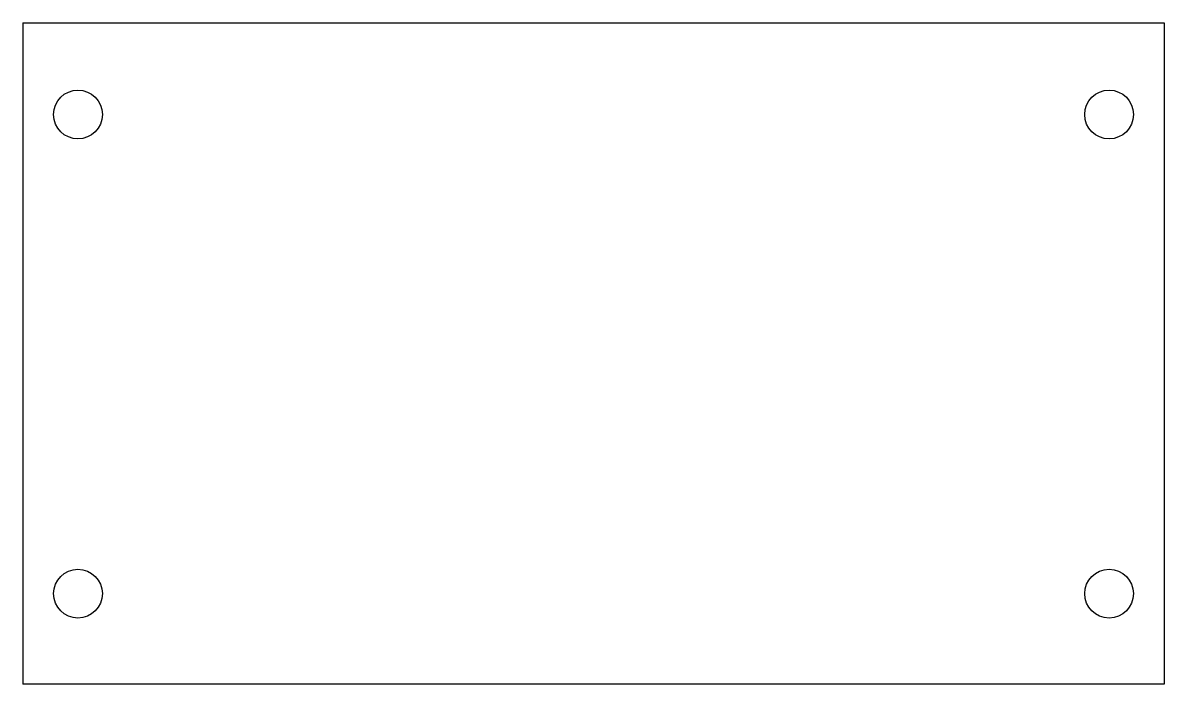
# Model space of a CAD drawing. Header units: centimetres. Extents: x 269.1 to 283.6, y 179.7 to 188.1.
import ezdxf

# ---------------------------------------------------------------- set-up
doc = ezdxf.new("R2010")
doc.units = ezdxf.units.CM
doc.header["$MEASUREMENT"] = 0
doc.layers.add('Left_SIde_Radio02_Blank_Holes_This v3_0', color=7, linetype='Continuous')

msp = doc.modelspace()

# ---------------------------------------------------------------- linework, layer by layer
at = {"layer": 'Left_SIde_Radio02_Blank_Holes_This v3_0'}
for p, q in [((269.111, 188.142), (269.111, 179.742)), ((269.111, 188.142), (283.611, 188.142)), ((283.611, 188.142), (283.611, 179.742)), ((283.611, 179.742), (269.111, 179.742))]:
    msp.add_line(p, q, dxfattribs=at)
for centre in [(269.811, 186.978), (282.911, 186.978), (269.811, 180.892), (282.911, 180.892)]:
    msp.add_circle(centre, 0.31, dxfattribs=at)

doc.saveas('drawing.dxf')
